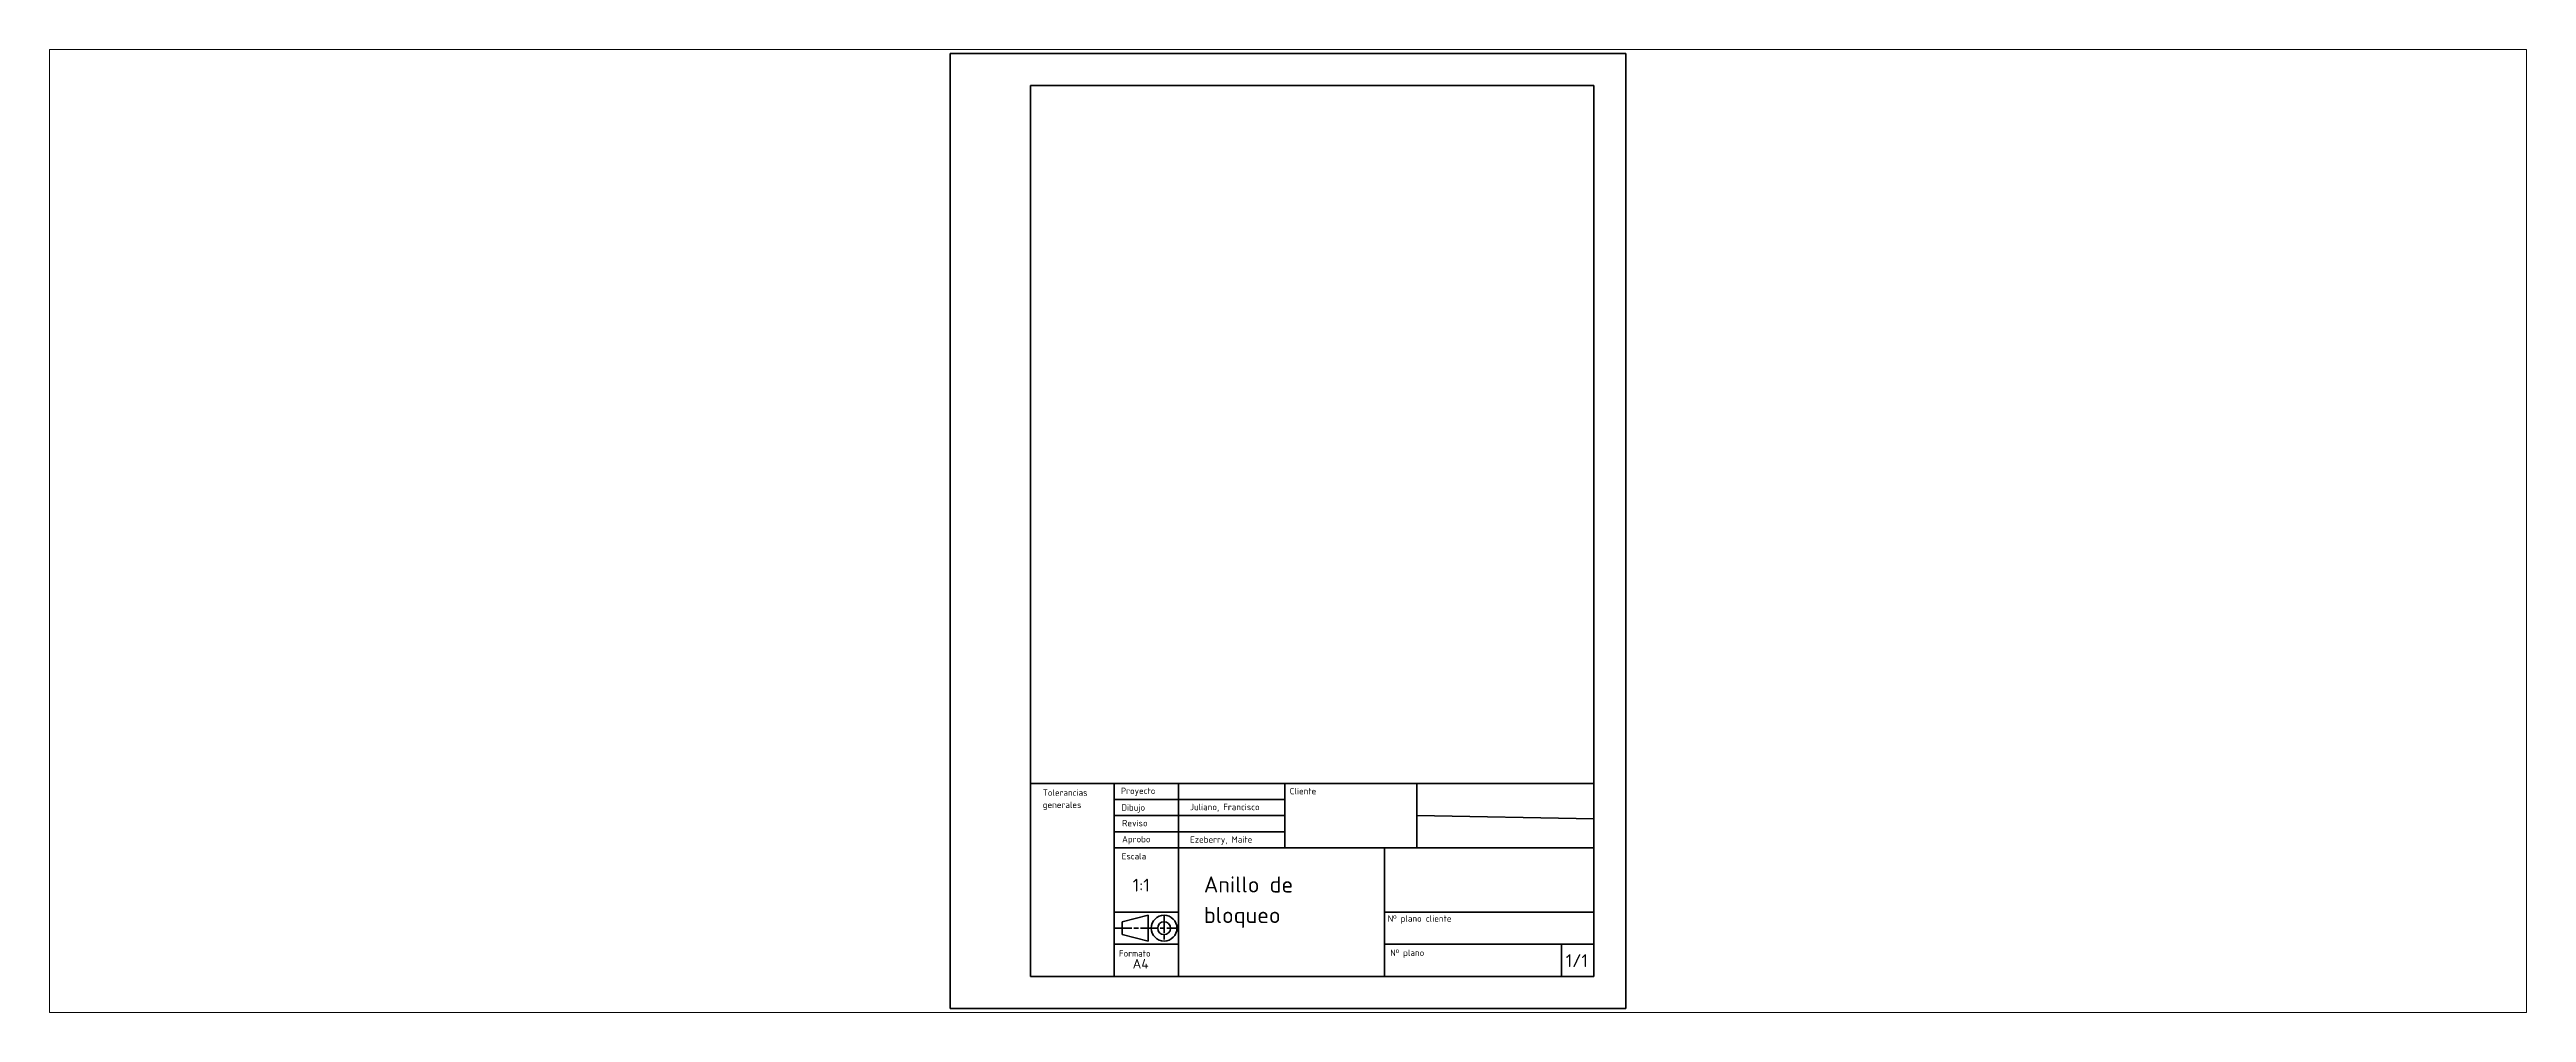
# Paper-space layout 'Presentación1' of a CAD drawing. Header units: millimetres. Extents: x -157 to 414, y -14 to 209.
# The model-space entities are those that its viewports show. They can reach past a viewport. Long polylines and large blocks are cut down to what shows.
import ezdxf

# ---------------------------------------------------------------- set-up
doc = ezdxf.new("R2010")
doc.units = ezdxf.units.MM
doc.header["$LTSCALE"] = 0.125
doc.linetypes.add('ACAD_ISO08W100', pattern=[36, 24, -3, 6, -3])
doc.layers.add('Capa1', color=7, linetype='Continuous')
doc.styles.get("Standard").update_dxf_attribs({"font": 'isocpeur.ttf', "height": 2})

msp = doc.modelspace()

# ---------------------------------------------------------------- linework, layer by layer
at = {"layer": 'Defpoints', "color": 0, "lineweight": 35}
for p, q in [((2876.74, 2157.5), (2666.74, 2157.5)), ((2666.74, 2157.5), (2666.74, 1860.5)), ((2876.74, 2157.5), (2876.74, 1860.5)), ((2866.74, 2147.5), (2691.74, 2147.5)), ((2691.74, 2147.5), (2691.74, 1870.5)), ((2866.74, 2147.5), (2866.74, 1870.5)), ((2691.74, 1930.5), (2866.74, 1930.5)), ((2717.74, 1920.5), (2717.74, 1930.5)), ((2717.74, 1925.5), (2760.74, 1925.5)), ((2737.74, 1920.5), (2737.74, 1930.5)), ((2760.74, 1925.5), (2770.74, 1925.5)), ((2770.74, 1925.5), (2770.74, 1930.5)), ((2770.74, 1920.5), (2770.74, 1925.5)), ((2811.74, 1920.5), (2811.74, 1930.5)), ((2811.74, 1930.5), (2811.74, 1910.5)), ((2717.74, 1920.5), (2760.74, 1920.5)), ((2717.74, 1920.5), (2717.74, 1870.5)), ((2737.74, 1920.5), (2737.74, 1870.5)), ((2760.74, 1920.5), (2770.74, 1920.5)), ((2770.74, 1915.5), (2770.74, 1920.5)), ((2811.74, 1920.5), (2866.73, 1919.53)), ((2717.74, 1915.5), (2760.74, 1915.5)), ((2717.74, 1910.5), (2760.74, 1910.5)), ((2760.74, 1915.5), (2770.74, 1915.5)), ((2760.74, 1910.5), (2801.74, 1910.5)), ((2770.74, 1915.5), (2770.74, 1910.5)), ((2801.74, 1910.5), (2866.74, 1910.5)), ((2801.74, 1910.5), (2801.74, 1870.5)), ((2717.74, 1890.5), (2737.74, 1890.5)), ((2717.74, 1883.37), (2717.74, 1885.87)), ((2720.24, 1887.5), (2728.24, 1889.5)), ((2720.24, 1883.5), (2720.24, 1887.5)), ((2728.24, 1889.5), (2728.24, 1881.5)), ((2801.74, 1890.5), (2866.74, 1890.5)), ((2717.74, 1883.37), (2717.74, 1880.5)), ((2717.74, 1880.5), (2737.74, 1880.5)), ((2717.74, 1880.5), (2717.74, 1880.5)), ((2717.74, 1880.5), (2720.24, 1880.5)), ((2720.24, 1883.5), (2728.24, 1881.5)), ((2801.74, 1880.5), (2866.74, 1880.5)), ((2856.74, 1870.5), (2856.74, 1880.5)), ((2866.74, 1880.5), (2861.74, 1880.5)), ((2691.74, 1870.5), (2866.74, 1870.5)), ((2866.74, 1870.5), (2856.74, 1870.5)), ((2866.74, 1870.5), (2866.74, 1871.5)), ((2666.74, 1860.5), (2876.74, 1860.5))]:
    msp.add_line(p, q, dxfattribs=at)
at = {"layer": 'Defpoints', "color": 0, "linetype": 'ACAD_ISO08W100', "lineweight": 35}
for p, q in [((2733.24, 1889.5), (2733.24, 1881.5)), ((2717.74, 1885.5), (2737.74, 1885.5))]:
    msp.add_line(p, q, dxfattribs=at)
at = {"layer": 'Defpoints', "color": 0, "lineweight": 35}
for radius in [4, 2]:
    msp.add_circle((2733.24, 1885.5), radius, dxfattribs=at)

# ---------------------------------------------------------------- texts
for s, height, p in [('Tolerancias', 2, (2695.53, 1926.65)), ('generales', 2, (2695.53, 1922.85)), ('Proyecto', 2, (2719.8, 1927.2)), ('Cliente', 2, (2772.28, 1927.12)), ('Dibujo', 2, (2719.97, 1922.02)), ('Reviso', 2, (2720.19, 1917.17)), ('Juliano, Francisco', 2, (2741.29, 1922.18)), ('Aprobo', 2, (2720.18, 1912.18)), ('Ezeberry, Maite', 2, (2741.32, 1912.06)), ('Escala ', 2, (2720.08, 1906.88)), ('Anillo de ', 5, (2745.6, 1896.59)), ('1:1', 4, (2723.46, 1896.87)), ('bloqueo', 5, (2745.6, 1887.09)), ('Nº plano cliente', 2, (2802.72, 1887.49)), ('Formato', 2, (2719.21, 1876.67)), ('Nº plano ', 2, (2803.5, 1876.85)), ('A4', 3, (2723.46, 1872.95)), ('1/1', 4, (2858.06, 1873.42))]:
    msp.add_text(s, height=height, dxfattribs=at).set_placement(p)

psp = doc.layouts.new('Presentación1')

# ---------------------------------------------------------------- viewports
at = {"layer": 'Capa1', "view_target_point": (2871.73, 1987.67)}
psp.add_viewport(center=(128.5, 97.5), size=(571.19, 222.18), view_center_point=(-99.99, 21.32), view_height=299.4081, dxfattribs=at)

doc.saveas('drawing.dxf')
